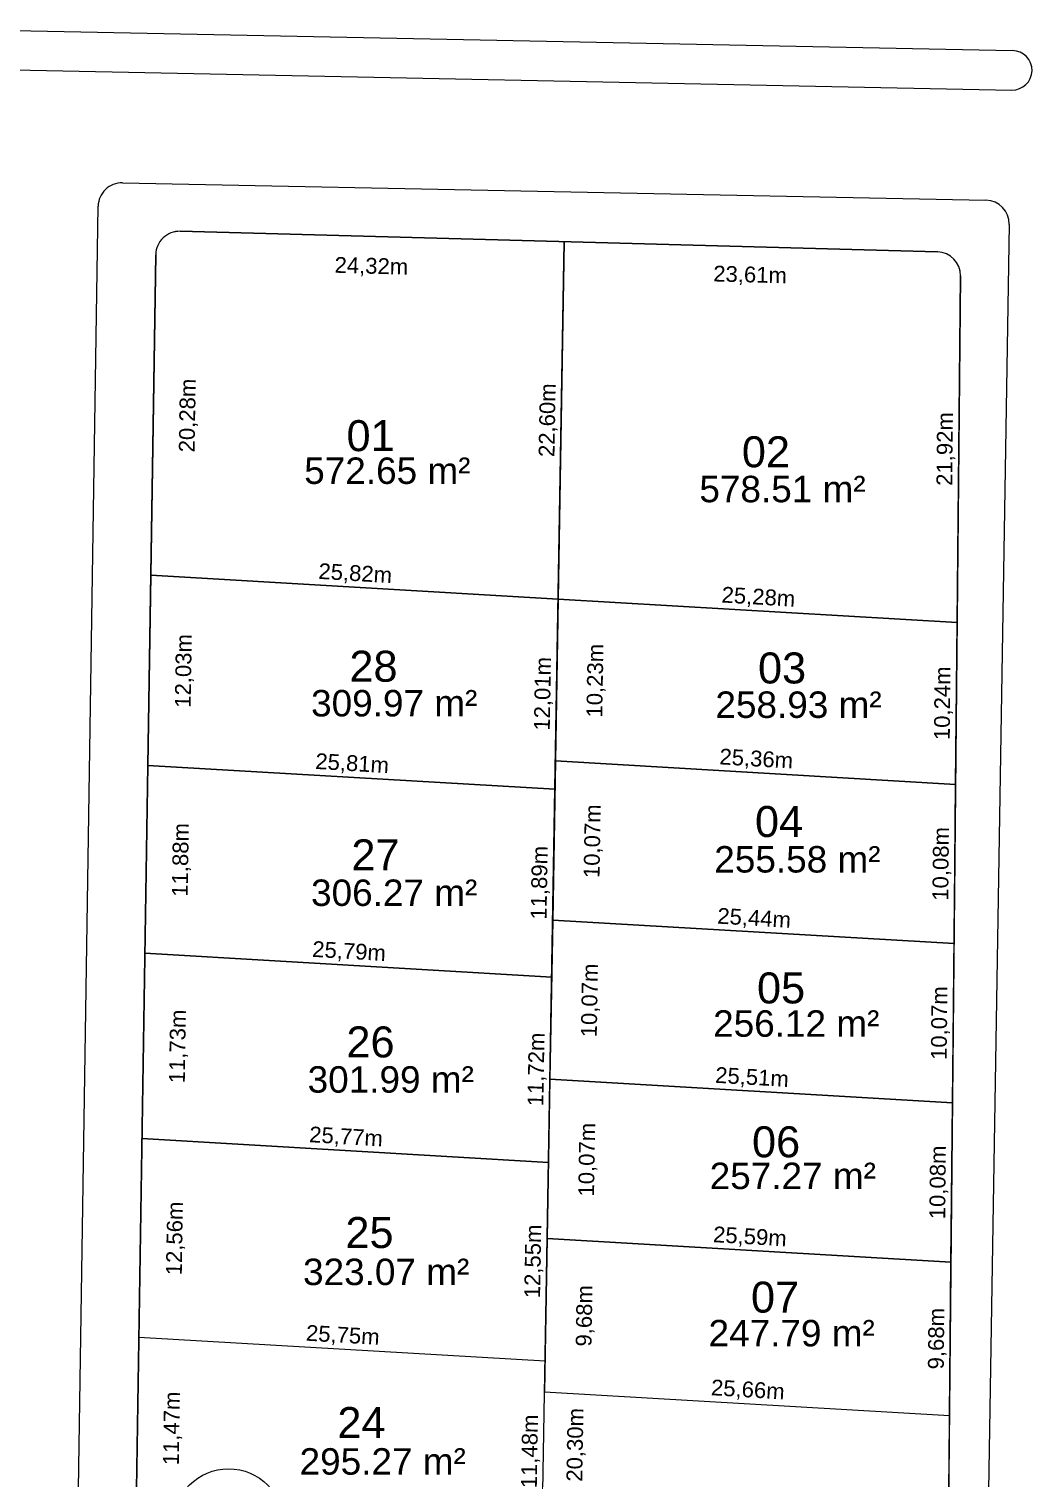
# Model space of a CAD drawing. Header units: metres. Extents: x 3808 to 8215, y 2374 to 6187.
# Drawn here: x 4952.2 to 5015.7, y 4889.3 to 4981 of the extents above; entities that cross this region are included whole.
import ezdxf
from ezdxf.enums import TextEntityAlignment as Align

# ---------------------------------------------------------------- set-up
doc = ezdxf.new("R2010")
doc.units = ezdxf.units.M
for name, color, linetype in [('Areas Lotes', 1, 'Continuous'), ('Calçada', 8, 'Continuous'), ('COTAS', 7, 'Continuous'), ('Lote', 7, 'Continuous'), ('Nº Lote', 7, 'Continuous'), ('Nº. quadra', 7, 'Continuous'), ('quadras', 7, 'Continuous')]:
    doc.layers.add(name, color=color, linetype=linetype)
doc.styles.add('Arial', font='arial.ttf')
doc.dimstyles.new('Copy(2) of ISO-25', dxfattribs={"dimtxt": 1, "dimasz": 2.5, "dimexe": 1.25, "dimexo": 0.625, "dimgap": 0.2, "dimtad": 1, "dimtoh": 1, "dimlfac": 1, "dimzin": 1, "dimtxsty": 'Arial', "dimblk": 'NONE', "dimcen": 0, "dimse1": 1, "dimse2": 1, "dimsd1": 1, "dimsd2": 1, "dimclrt": 256, "dimaunit": 1, "dimadec": 3, "dimazin": 0, "dimtfac": 1, "dimtmove": 0, "dimatfit": 3, "dimldrblk": 'NONE', "dimfxl": 1, "dimtolj": 1, "dimtzin": 0, "dimarcsym": 0})

# ---------------------------------------------------------------- blocks, each defined once
blk = doc.blocks.new('*D7081')
at = {"layer": 'Defpoints', "color": 0, "linetype": 'Continuous', "transparency": 16777216}
for p in [(4960.208, 4966.685), (4959.892, 4946.41), (4962.937, 4946.362)]:
    blk.add_point(p, dxfattribs=at)
at = {"layer": 'COTAS', "linetype": 'Continuous', "lineweight": 5, "transparency": 16777216, "insert": (4962.294, 4956.512), "char_height": 1, "attachment_point": 5, "rotation": 89.10693, "style": 'Arial'}
blk.add_mtext('\\A1;20,28m', dxfattribs=at)
blk = doc.blocks.new('_None')
blk = doc.blocks.new('*D7082')
at = {"layer": 'Defpoints', "color": 0, "linetype": 'Continuous', "transparency": 16777216}
for p in [(4959.892, 4946.41), (4959.892, 4934.381), (4962.75, 4934.337)]:
    blk.add_point(p, dxfattribs=at)
at = {"layer": 'COTAS', "linetype": 'Continuous', "lineweight": 5, "transparency": 16777216, "insert": (4962.043, 4940.362), "char_height": 1, "attachment_point": 5, "rotation": 89.10693, "style": 'Arial'}
blk.add_mtext('\\A1;12,03m', dxfattribs=at)
blk = doc.blocks.new('*D7083')
at = {"layer": 'Defpoints', "color": 0, "linetype": 'Continuous', "transparency": 16777216}
for p in [(4959.892, 4934.381), (4959.52, 4922.51), (4962.565, 4922.463)]:
    blk.add_point(p, dxfattribs=at)
at = {"layer": 'COTAS', "linetype": 'Continuous', "lineweight": 5, "transparency": 16777216, "insert": (4961.856, 4928.412), "char_height": 1, "attachment_point": 5, "rotation": 89.10693, "style": 'Arial'}
blk.add_mtext('\\A1;11,88m', dxfattribs=at)
blk = doc.blocks.new('*D7084')
at = {"layer": 'Defpoints', "color": 0, "linetype": 'Continuous', "transparency": 16777216}
for p in [(4959.52, 4922.51), (4959.337, 4910.786), (4962.382, 4910.739)]:
    blk.add_point(p, dxfattribs=at)
at = {"layer": 'COTAS', "linetype": 'Continuous', "lineweight": 5, "transparency": 16777216, "insert": (4961.673, 4916.613), "char_height": 1, "attachment_point": 5, "rotation": 89.10693, "style": 'Arial'}
blk.add_mtext('\\A1;11,73m', dxfattribs=at)
blk = doc.blocks.new('*D7085')
at = {"layer": 'Defpoints', "color": 0, "linetype": 'Continuous', "transparency": 16777216}
for p in [(4959.337, 4910.786), (4959.337, 4898.223), (4962.186, 4898.179)]:
    blk.add_point(p, dxfattribs=at)
at = {"layer": 'COTAS', "linetype": 'Continuous', "lineweight": 5, "transparency": 16777216, "insert": (4961.483, 4904.471), "char_height": 1, "attachment_point": 5, "rotation": 89.10693, "style": 'Arial'}
blk.add_mtext('\\A1;12,56m', dxfattribs=at)
blk = doc.blocks.new('*D7086')
at = {"layer": 'Defpoints', "color": 0, "linetype": 'Continuous', "transparency": 16777216}
for p in [(4959.337, 4898.223), (4958.962, 4886.755), (4962.007, 4886.708)]:
    blk.add_point(p, dxfattribs=at)
at = {"layer": 'COTAS', "linetype": 'Continuous', "lineweight": 5, "transparency": 16777216, "insert": (4961.296, 4892.456), "char_height": 1, "attachment_point": 5, "rotation": 89.10693, "style": 'Arial'}
blk.add_mtext('\\A1;11,47m', dxfattribs=at)
blk = doc.blocks.new('*D7104')
at = {"layer": 'Defpoints', "color": 0, "linetype": 'Continuous', "transparency": 16777216}
for p in [(5010.43, 4893.286), (5010.43, 4893.286), (5010.235, 4872.979)]:
    blk.add_point(p, dxfattribs=at)
at = {"layer": 'COTAS', "linetype": 'Continuous', "lineweight": 5, "transparency": 16777216, "insert": (5009.531, 4883.14), "char_height": 1, "attachment_point": 5, "rotation": 89.4482, "style": 'Arial'}
blk.add_mtext('\\A1;20,31m', dxfattribs=at)
blk = doc.blocks.new('*D7105')
at = {"layer": 'Defpoints', "color": 0, "linetype": 'Continuous', "transparency": 16777216}
for p in [(5010.523, 4902.968), (5010.523, 4902.968), (5010.43, 4893.286)]:
    blk.add_point(p, dxfattribs=at)
at = {"layer": 'COTAS', "linetype": 'Continuous', "lineweight": 5, "transparency": 16777216, "insert": (5009.676, 4898.135), "char_height": 1, "attachment_point": 5, "rotation": 89.4482, "style": 'Arial'}
blk.add_mtext('\\A1;9,68m', dxfattribs=at)
blk = doc.blocks.new('*D7106')
at = {"layer": 'Defpoints', "color": 0, "linetype": 'Continuous', "transparency": 16777216}
for p in [(5010.62, 4913.049), (5010.62, 4913.049), (5010.523, 4902.968)]:
    blk.add_point(p, dxfattribs=at)
at = {"layer": 'COTAS', "linetype": 'Continuous', "lineweight": 5, "transparency": 16777216, "insert": (5009.771, 4908.016), "char_height": 1, "attachment_point": 5, "rotation": 89.4482, "style": 'Arial'}
blk.add_mtext('\\A1;10,08m', dxfattribs=at)
blk = doc.blocks.new('*D7107')
at = {"layer": 'Defpoints', "color": 0, "linetype": 'Continuous', "transparency": 16777216}
for p in [(5010.717, 4923.115), (5010.717, 4923.115), (5010.62, 4913.049)]:
    blk.add_point(p, dxfattribs=at)
at = {"layer": 'COTAS', "linetype": 'Continuous', "lineweight": 5, "transparency": 16777216, "insert": (5009.868, 4918.089), "char_height": 1, "attachment_point": 5, "rotation": 89.4482, "style": 'Arial'}
blk.add_mtext('\\A1;10,07m', dxfattribs=at)
blk = doc.blocks.new('*D7108')
at = {"layer": 'Defpoints', "color": 0, "linetype": 'Continuous', "transparency": 16777216}
for p in [(5010.814, 4933.189), (5010.814, 4933.189), (5010.717, 4923.115)]:
    blk.add_point(p, dxfattribs=at)
at = {"layer": 'COTAS', "linetype": 'Continuous', "lineweight": 5, "transparency": 16777216, "insert": (5009.965, 4928.16), "char_height": 1, "attachment_point": 5, "rotation": 89.4482, "style": 'Arial'}
blk.add_mtext('\\A1;10,08m', dxfattribs=at)
blk = doc.blocks.new('*D7109')
at = {"layer": 'Defpoints', "color": 0, "linetype": 'Continuous', "transparency": 16777216}
for p in [(5010.913, 4943.427), (5010.913, 4943.427), (5010.814, 4933.189)]:
    blk.add_point(p, dxfattribs=at)
at = {"layer": 'COTAS', "linetype": 'Continuous', "lineweight": 5, "transparency": 16777216, "insert": (5010.063, 4938.316), "char_height": 1, "attachment_point": 5, "rotation": 89.4482, "style": 'Arial'}
blk.add_mtext('\\A1;10,24m', dxfattribs=at)
blk = doc.blocks.new('*D7110')
at = {"layer": 'Defpoints', "color": 0, "linetype": 'Continuous', "transparency": 16777216}
for p in [(5011.124, 4965.349), (5011.124, 4965.349), (5010.913, 4943.427)]:
    blk.add_point(p, dxfattribs=at)
at = {"layer": 'COTAS', "linetype": 'Continuous', "lineweight": 5, "transparency": 16777216, "insert": (5010.218, 4954.395), "char_height": 1, "attachment_point": 5, "rotation": 89.4482, "style": 'Arial'}
blk.add_mtext('\\A1;21,92m', dxfattribs=at)
blk = doc.blocks.new('*D7111')
at = {"layer": 'Defpoints', "color": 0, "linetype": 'Continuous', "transparency": 16777216}
for p in [(4961.749, 4968.161), (4986.059, 4967.503), (4961.675, 4965.417)]:
    blk.add_point(p, dxfattribs=at)
at = {"layer": 'COTAS', "linetype": 'Continuous', "lineweight": 5, "transparency": 16777216, "insert": (4973.851, 4965.888), "char_height": 1, "attachment_point": 5, "rotation": 358.44777, "style": 'Arial'}
blk.add_mtext('\\A1;24,32m', dxfattribs=at)
blk = doc.blocks.new('*D7112')
at = {"layer": 'Defpoints', "color": 0, "linetype": 'Continuous', "transparency": 16777216}
for p in [(4986.059, 4967.503), (5009.665, 4966.863), (5009.593, 4964.219)]:
    blk.add_point(p, dxfattribs=at)
at = {"layer": 'COTAS', "linetype": 'Continuous', "lineweight": 5, "transparency": 16777216, "insert": (4997.812, 4965.339), "char_height": 1, "attachment_point": 5, "rotation": 358.44777, "style": 'Arial'}
blk.add_mtext('\\A1;23,61m', dxfattribs=at)
blk = doc.blocks.new('*D7113')
at = {"layer": 'Defpoints', "color": 0, "linetype": 'Continuous', "transparency": 16777216}
for p in [(4985.672, 4944.902), (5010.913, 4943.427), (5010.913, 4943.427)]:
    blk.add_point(p, dxfattribs=at)
at = {"layer": 'COTAS', "linetype": 'Continuous', "lineweight": 5, "transparency": 16777216, "insert": (4998.339, 4944.964), "char_height": 1, "attachment_point": 5, "rotation": 356.65389, "style": 'Arial'}
blk.add_mtext('\\A1;25,28m', dxfattribs=at)
blk = doc.blocks.new('*D7114')
at = {"layer": 'Defpoints', "color": 0, "linetype": 'Continuous', "transparency": 16777216}
for p in [(4959.892, 4946.41), (4959.892, 4946.41), (4985.672, 4944.902)]:
    blk.add_point(p, dxfattribs=at)
at = {"layer": 'COTAS', "linetype": 'Continuous', "lineweight": 5, "transparency": 16777216, "insert": (4972.829, 4946.456), "char_height": 1, "attachment_point": 5, "rotation": 356.65389, "style": 'Arial'}
blk.add_mtext('\\A1;25,82m', dxfattribs=at)
blk = doc.blocks.new('*D7115')
at = {"layer": 'Defpoints', "color": 0, "linetype": 'Continuous', "transparency": 16777216}
for p in [(4959.705, 4934.392), (4959.705, 4934.392), (4985.467, 4932.886)]:
    blk.add_point(p, dxfattribs=at)
at = {"layer": 'COTAS', "linetype": 'Continuous', "lineweight": 5, "transparency": 16777216, "insert": (4972.633, 4934.439), "char_height": 1, "attachment_point": 5, "rotation": 356.65389, "style": 'Arial'}
blk.add_mtext('\\A1;25,81m', dxfattribs=at)
blk = doc.blocks.new('*D7116')
at = {"layer": 'Defpoints', "color": 0, "linetype": 'Continuous', "transparency": 16777216}
for p in [(4985.497, 4934.67), (5010.814, 4933.189), (5010.814, 4933.189)]:
    blk.add_point(p, dxfattribs=at)
at = {"layer": 'COTAS', "linetype": 'Continuous', "lineweight": 5, "transparency": 16777216, "insert": (4998.203, 4934.729), "char_height": 1, "attachment_point": 5, "rotation": 356.65389, "style": 'Arial'}
blk.add_mtext('\\A1;25,36m', dxfattribs=at)
blk = doc.blocks.new('*D7117')
at = {"layer": 'Defpoints', "color": 0, "linetype": 'Continuous', "transparency": 16777216}
for p in [(4985.325, 4924.599), (5010.717, 4923.115), (5010.717, 4923.115)]:
    blk.add_point(p, dxfattribs=at)
at = {"layer": 'COTAS', "linetype": 'Continuous', "lineweight": 5, "transparency": 16777216, "insert": (4998.068, 4924.657), "char_height": 1, "attachment_point": 5, "rotation": 356.65389, "style": 'Arial'}
blk.add_mtext('\\A1;25,44m', dxfattribs=at)
blk = doc.blocks.new('*D7118')
at = {"layer": 'Defpoints', "color": 0, "linetype": 'Continuous', "transparency": 16777216}
for p in [(4959.52, 4922.51), (4959.52, 4922.51), (4985.263, 4921.005)]:
    blk.add_point(p, dxfattribs=at)
at = {"layer": 'COTAS', "linetype": 'Continuous', "lineweight": 5, "transparency": 16777216, "insert": (4972.438, 4922.557), "char_height": 1, "attachment_point": 5, "rotation": 356.65389, "style": 'Arial'}
blk.add_mtext('\\A1;25,79m', dxfattribs=at)
blk = doc.blocks.new('*D7119')
at = {"layer": 'Defpoints', "color": 0, "linetype": 'Continuous', "transparency": 16777216}
for p in [(4959.337, 4910.786), (4959.337, 4910.786), (4985.063, 4909.282)]:
    blk.add_point(p, dxfattribs=at)
at = {"layer": 'COTAS', "linetype": 'Continuous', "lineweight": 5, "transparency": 16777216, "insert": (4972.247, 4910.834), "char_height": 1, "attachment_point": 5, "rotation": 356.65389, "style": 'Arial'}
blk.add_mtext('\\A1;25,77m', dxfattribs=at)
blk = doc.blocks.new('*D7120')
at = {"layer": 'Defpoints', "color": 0, "linetype": 'Continuous', "transparency": 16777216}
for p in [(4985.153, 4914.538), (5010.62, 4913.049), (5010.62, 4913.049)]:
    blk.add_point(p, dxfattribs=at)
at = {"layer": 'COTAS', "linetype": 'Continuous', "lineweight": 5, "transparency": 16777216, "insert": (4997.933, 4914.593), "char_height": 1, "attachment_point": 5, "rotation": 356.65389, "style": 'Arial'}
blk.add_mtext('\\A1;25,51m', dxfattribs=at)
blk = doc.blocks.new('*D7121')
at = {"layer": 'Defpoints', "color": 0, "linetype": 'Continuous', "transparency": 16777216}
for p in [(4984.981, 4904.461), (5010.523, 4902.968), (5010.523, 4902.968)]:
    blk.add_point(p, dxfattribs=at)
at = {"layer": 'COTAS', "linetype": 'Continuous', "lineweight": 5, "transparency": 16777216, "insert": (4997.799, 4904.514), "char_height": 1, "attachment_point": 5, "rotation": 356.65389, "style": 'Arial'}
blk.add_mtext('\\A1;25,59m', dxfattribs=at)
blk = doc.blocks.new('*D7122')
at = {"layer": 'Defpoints', "color": 0, "linetype": 'Continuous', "transparency": 16777216}
for p in [(4959.141, 4898.235), (4959.141, 4898.235), (4984.848, 4896.732)]:
    blk.add_point(p, dxfattribs=at)
at = {"layer": 'COTAS', "linetype": 'Continuous', "lineweight": 5, "transparency": 16777216, "insert": (4972.042, 4898.283), "char_height": 1, "attachment_point": 5, "rotation": 356.65389, "style": 'Arial'}
blk.add_mtext('\\A1;25,75m', dxfattribs=at)
blk = doc.blocks.new('*D7124')
at = {"layer": 'Defpoints', "color": 0, "linetype": 'Continuous', "transparency": 16777216}
for p in [(4984.815, 4894.784), (5010.43, 4893.286), (5010.43, 4893.286)]:
    blk.add_point(p, dxfattribs=at)
at = {"layer": 'COTAS', "linetype": 'Continuous', "lineweight": 5, "transparency": 16777216, "insert": (4997.669, 4894.834), "char_height": 1, "attachment_point": 5, "rotation": 356.65389, "style": 'Arial'}
blk.add_mtext('\\A1;25,66m', dxfattribs=at)
blk = doc.blocks.new('*D7146')
at = {"layer": 'Defpoints', "color": 0, "linetype": 'Continuous', "transparency": 16777216}
for p in [(4984.848, 4896.732), (4984.848, 4896.732), (4984.652, 4885.253)]:
    blk.add_point(p, dxfattribs=at)
at = {"layer": 'COTAS', "linetype": 'Continuous', "lineweight": 5, "transparency": 16777216, "insert": (4983.949, 4891.006), "char_height": 1, "attachment_point": 5, "rotation": 89.02031, "style": 'Arial'}
blk.add_mtext('\\A1;11,48m', dxfattribs=at)
blk = doc.blocks.new('*D7147')
at = {"layer": 'Defpoints', "color": 0, "linetype": 'Continuous', "transparency": 16777216}
for p in [(4985.063, 4909.282), (4985.063, 4909.282), (4984.848, 4896.732)]:
    blk.add_point(p, dxfattribs=at)
at = {"layer": 'COTAS', "linetype": 'Continuous', "lineweight": 5, "transparency": 16777216, "insert": (4984.155, 4903.021), "char_height": 1, "attachment_point": 5, "rotation": 89.02031, "style": 'Arial'}
blk.add_mtext('\\A1;12,55m', dxfattribs=at)
blk = doc.blocks.new('*D7148')
at = {"layer": 'Defpoints', "color": 0, "linetype": 'Continuous', "transparency": 16777216}
for p in [(4985.263, 4921.005), (4985.263, 4921.005), (4985.063, 4909.282)]:
    blk.add_point(p, dxfattribs=at)
at = {"layer": 'COTAS', "linetype": 'Continuous', "lineweight": 5, "transparency": 16777216, "insert": (4984.362, 4915.157), "char_height": 1, "attachment_point": 5, "rotation": 89.02031, "style": 'Arial'}
blk.add_mtext('\\A1;11,72m', dxfattribs=at)
blk = doc.blocks.new('*D7149')
at = {"layer": 'Defpoints', "color": 0, "linetype": 'Continuous', "transparency": 16777216}
for p in [(4985.263, 4932.898), (4985.467, 4932.895), (4985.263, 4921.005)]:
    blk.add_point(p, dxfattribs=at)
at = {"layer": 'COTAS', "linetype": 'Continuous', "lineweight": 5, "transparency": 16777216, "insert": (4984.564, 4926.964), "char_height": 1, "attachment_point": 5, "rotation": 89.02031, "style": 'Arial'}
blk.add_mtext('\\A1;11,89m', dxfattribs=at)
blk = doc.blocks.new('*D7150')
at = {"layer": 'Defpoints', "color": 0, "linetype": 'Continuous', "transparency": 16777216}
for p in [(4985.672, 4944.902), (4985.672, 4944.902), (4985.263, 4932.898)]:
    blk.add_point(p, dxfattribs=at)
at = {"layer": 'COTAS', "linetype": 'Continuous', "lineweight": 5, "transparency": 16777216, "insert": (4984.769, 4938.912), "char_height": 1, "attachment_point": 5, "rotation": 89.02031, "style": 'Arial'}
blk.add_mtext('\\A1;12,01m', dxfattribs=at)
blk = doc.blocks.new('*D7151')
at = {"layer": 'Defpoints', "color": 0, "linetype": 'Continuous', "transparency": 16777216}
for p in [(4986.059, 4967.503), (4986.059, 4967.503), (4985.672, 4944.902)]:
    blk.add_point(p, dxfattribs=at)
at = {"layer": 'COTAS', "linetype": 'Continuous', "lineweight": 5, "transparency": 16777216, "insert": (4985.065, 4956.216), "char_height": 1, "attachment_point": 5, "rotation": 89.02031, "style": 'Arial'}
blk.add_mtext('\\A1;22,60m', dxfattribs=at)
blk = doc.blocks.new('*D7152')
at = {"layer": 'Defpoints', "color": 0, "linetype": 'Continuous', "transparency": 16777216}
for p in [(4985.672, 4944.902), (4985.497, 4934.67), (4988.801, 4934.613)]:
    blk.add_point(p, dxfattribs=at)
at = {"layer": 'COTAS', "linetype": 'Continuous', "lineweight": 5, "transparency": 16777216, "insert": (4988.088, 4939.743), "char_height": 1, "attachment_point": 5, "rotation": 89.02031, "style": 'Arial'}
blk.add_mtext('\\A1;10,23m', dxfattribs=at)
blk = doc.blocks.new('*D7153')
at = {"layer": 'Defpoints', "color": 0, "linetype": 'Continuous', "transparency": 16777216}
for p in [(4985.497, 4934.67), (4985.325, 4924.599), (4988.629, 4924.543)]:
    blk.add_point(p, dxfattribs=at)
at = {"layer": 'COTAS', "linetype": 'Continuous', "lineweight": 5, "transparency": 16777216, "insert": (4987.914, 4929.592), "char_height": 1, "attachment_point": 5, "rotation": 89.02031, "style": 'Arial'}
blk.add_mtext('\\A1;10,07m', dxfattribs=at)
blk = doc.blocks.new('*D7154')
at = {"layer": 'Defpoints', "color": 0, "linetype": 'Continuous', "transparency": 16777216}
for p in [(4985.325, 4924.599), (4985.325, 4914.528), (4988.457, 4914.474)]:
    blk.add_point(p, dxfattribs=at)
at = {"layer": 'COTAS', "linetype": 'Continuous', "lineweight": 5, "transparency": 16777216, "insert": (4987.742, 4919.522), "char_height": 1, "attachment_point": 5, "rotation": 89.02031, "style": 'Arial'}
blk.add_mtext('\\A1;10,07m', dxfattribs=at)
blk = doc.blocks.new('*D7155')
at = {"layer": 'Defpoints', "color": 0, "linetype": 'Continuous', "transparency": 16777216}
for p in [(4985.325, 4914.528), (4984.981, 4904.461), (4988.284, 4904.405)]:
    blk.add_point(p, dxfattribs=at)
at = {"layer": 'COTAS', "linetype": 'Continuous', "lineweight": 5, "transparency": 16777216, "insert": (4987.57, 4909.453), "char_height": 1, "attachment_point": 5, "rotation": 89.02031, "style": 'Arial'}
blk.add_mtext('\\A1;10,07m', dxfattribs=at)
blk = doc.blocks.new('*D7156')
at = {"layer": 'Defpoints', "color": 0, "linetype": 'Continuous', "transparency": 16777216}
for p in [(4984.981, 4904.461), (4984.815, 4894.784), (4988.119, 4894.727)]:
    blk.add_point(p, dxfattribs=at)
at = {"layer": 'COTAS', "linetype": 'Continuous', "lineweight": 5, "transparency": 16777216, "insert": (4987.401, 4899.58), "char_height": 1, "attachment_point": 5, "rotation": 89.02031, "style": 'Arial'}
blk.add_mtext('\\A1;9,68m', dxfattribs=at)
blk = doc.blocks.new('*D7157')
at = {"layer": 'Defpoints', "color": 0, "linetype": 'Continuous', "transparency": 16777216}
for p in [(4984.815, 4894.784), (4984.468, 4874.485), (4987.772, 4874.429)]:
    blk.add_point(p, dxfattribs=at)
at = {"layer": 'COTAS', "linetype": 'Continuous', "lineweight": 5, "transparency": 16777216, "insert": (4986.823, 4891.42), "char_height": 1, "attachment_point": 5, "rotation": 89.02031, "style": 'Arial'}
blk.add_mtext('\\A1;20,30m', dxfattribs=at)

msp = doc.modelspace()

# ---------------------------------------------------------------- linework, layer by layer
at = {"layer": 'Calçada', "linetype": 'Continuous', "lineweight": 5}
for p, q in [((4830.324, 4983.298), (5014.427, 4979.594)), ((4830.273, 4980.798), (5014.377, 4977.095)), ((4958.096, 4971.225), (5012.736, 4970.126)), ((4953.962, 4801.268), (4956.566, 4969.749)), ((5014.206, 4968.602), (5011.436, 4799.991))]:
    msp.add_line(p, q, dxfattribs=at)
for centre, radius, start, end in [((5014.402, 4978.345), 1.25, 268.84767, 88.84767), ((4958.065, 4969.726), 1.5, 88.84767, 179.11463), ((5012.706, 4968.627), 1.5, 359.05876, 88.84767)]:
    msp.add_arc(centre, radius, start, end, dxfattribs=at)
at = {"layer": 'Lote', "lineweight": 5}
for p, q in [((4983.238, 4802.533), (4986.059, 4967.503)), ((4959.892, 4946.41), (5010.913, 4943.427)), ((4959.705, 4934.392), (4985.467, 4932.886)), ((4985.497, 4934.67), (5010.814, 4933.189)), ((4985.325, 4924.599), (5010.717, 4923.115)), ((4959.52, 4922.51), (4985.263, 4921.005)), ((4985.153, 4914.538), (5010.62, 4913.049)), ((4959.337, 4910.786), (4985.063, 4909.282)), ((4984.981, 4904.461), (5010.523, 4902.968)), ((4959.141, 4898.235), (4984.848, 4896.732)), ((4984.815, 4894.784), (5010.43, 4893.286))]:
    msp.add_line(p, q, dxfattribs=at)
at = {"layer": 'Lote', "linetype": 'Continuous', "lineweight": 5, "flags": 128}
for points in [[(4986.059, 4967.503), (4961.749, 4968.161, 0.417587), (4960.208, 4966.685), (4959.892, 4946.41), (4985.672, 4944.902)], [(5010.913, 4943.427), (5011.124, 4965.349, 0.409109), (5009.665, 4966.863), (4986.059, 4967.503), (4985.672, 4944.902)]]:
    msp.add_lwpolyline(points, format="xyb", close=True, dxfattribs=at)
for points in [[(4985.467, 4932.886), (4985.672, 4944.902), (4959.892, 4946.41), (4959.705, 4934.392)], [(5010.814, 4933.189), (5010.913, 4943.427), (4985.672, 4944.902), (4985.497, 4934.67)], [(4985.263, 4921.005), (4985.467, 4932.886), (4959.705, 4934.392), (4959.52, 4922.51)], [(5010.717, 4923.115), (5010.814, 4933.189), (4985.497, 4934.67), (4985.325, 4924.599)], [(4985.325, 4924.599), (4985.153, 4914.538), (5010.62, 4913.049), (5010.717, 4923.115)], [(4959.52, 4922.51), (4959.337, 4910.786), (4985.063, 4909.282), (4985.263, 4921.005)], [(4985.153, 4914.538), (4984.981, 4904.461), (5010.523, 4902.968), (5010.62, 4913.049)], [(4959.337, 4910.786), (4959.141, 4898.235), (4984.848, 4896.732), (4985.063, 4909.282)], [(5010.43, 4893.286), (5010.523, 4902.968), (4984.981, 4904.461), (4984.815, 4894.784)]]:
    msp.add_lwpolyline(points, close=True, dxfattribs=at)
at = {"layer": 'Nº. quadra', "lineweight": 5}
msp.add_circle((4964.816, 4886.413), 3.496, dxfattribs=at)
at = {"layer": 'quadras', "lineweight": 5}
for p, q in [((4961.749, 4968.161), (5009.665, 4966.863)), ((4957.691, 4805.209), (4960.208, 4966.685)), ((5011.124, 4965.349), (5009.559, 4802.833))]:
    msp.add_line(p, q, dxfattribs=at)
at = {"layer": 'quadras', "linetype": 'Continuous', "lineweight": 5, "flags": 128}
msp.add_lwpolyline([(4957.691, 4805.209, 0.404805), (4959.119, 4803.687), (5007.987, 4801.349, 0.425443), (5009.559, 4802.833), (5011.124, 4965.349, 0.409109), (5009.665, 4966.863), (4961.749, 4968.161, 0.417587), (4960.208, 4966.685)], format="xyb", close=True, dxfattribs=at)
at = {"layer": 'quadras', "lineweight": 5}
for centre, start, end in [((4961.708, 4966.662), 88.44777, 179.10693), ((5009.624, 4965.363), 359.4482, 88.44777)]:
    msp.add_arc(centre, 1.5, start, end, dxfattribs=at)

# ---------------------------------------------------------------- texts
at = {"layer": 'Areas Lotes', "linetype": 'Continuous', "lineweight": 5, "style": 'Arial'}
for s, p in [('572.65 m²', (4969.602, 4952.188)), ('578.51 m²', (4994.604, 4951.029)), ('309.97 m²', (4970.037, 4937.484)), ('258.93 m²', (4995.619, 4937.391)), ('255.58 m²', (4995.547, 4927.613)), ('306.27 m²', (4970.035, 4925.499)), ('256.12 m²', (4995.475, 4917.229)), ('301.99 m²', (4969.818, 4913.692)), ('257.27 m²', (4995.257, 4907.595)), ('323.07 m²', (4969.528, 4901.524)), ('247.79 m²', (4995.185, 4897.649)), ('295.27 m²', (4969.308, 4889.537))]:
    msp.add_text(s, height=1.6726, dxfattribs=at).set_placement(p)
at = {"layer": 'Nº Lote', "linetype": 'Continuous', "lineweight": 5, "style": 'Arial'}
for s, p in [('01', (4973.802, 4954.26)), ('02', (4998.817, 4953.239)), ('28', (4973.985, 4939.68)), ('03', (4999.837, 4939.57)), ('04', (4999.646, 4929.86)), ('27', (4974.112, 4927.753)), ('05', (4999.774, 4919.336)), ('26', (4973.795, 4915.922)), ('06', (4999.458, 4909.605)), ('25', (4973.732, 4903.868)), ('07', (4999.394, 4899.783)), ('24', (4973.223, 4891.85))]:
    msp.add_text(s, height=1.96, dxfattribs=at).set_placement(p, align=Align.CENTER)

# ---------------------------------------------------------------- dimensions: what is measured, and where the dimension line sits
at = {"layer": 'COTAS', "linetype": 'Continuous', "lineweight": 5}
for p1, p2, distance, picture, middle in [((4986.059, 4967.503), (4961.749, 4968.161), 2.745, '*D7111', (4973.851, 4965.888)), ((4986.059, 4967.503), (5009.665, 4966.863), -2.645, '*D7112', (4997.812, 4965.339)), ((4960.208, 4966.685), (4959.892, 4946.41), 3.045, '*D7081', (4962.294, 4956.512)), ((4985.672, 4944.902), (4959.892, 4946.41), 0, '*D7114', (4972.829, 4946.456)), ((4985.672, 4944.902), (5010.913, 4943.427), 0, '*D7113', (4998.339, 4944.964)), ((4985.672, 4944.902), (4985.497, 4934.67), 3.304, '*D7152', (4988.088, 4939.743)), ((4985.467, 4932.886), (4959.705, 4934.392), 0, '*D7115', (4972.633, 4934.439)), ((4985.497, 4934.67), (5010.814, 4933.189), 0, '*D7116', (4998.203, 4934.729)), ((4985.325, 4924.599), (5010.717, 4923.115), 0, '*D7117', (4998.068, 4924.657)), ((4985.263, 4921.005), (4959.52, 4922.51), 0, '*D7118', (4972.438, 4922.557)), ((4985.153, 4914.538), (5010.62, 4913.049), 0, '*D7120', (4997.933, 4914.593)), ((4985.063, 4909.282), (4959.337, 4910.786), 0, '*D7119', (4972.247, 4910.834)), ((4984.981, 4904.461), (5010.523, 4902.968), 0, '*D7121', (4997.799, 4904.514)), ((4984.848, 4896.732), (4959.141, 4898.235), 0, '*D7122', (4972.042, 4898.283)), ((4984.815, 4894.784), (5010.43, 4893.286), 0, '*D7124', (4997.669, 4894.834))]:
    dim = msp.add_aligned_dim(p1=p1, p2=p2, distance=distance, dimstyle='Copy(2) of ISO-25', override={"dimpost": 'm'}, dxfattribs=at)
    dim.commit()
    dim.dimension.update_dxf_attribs({"geometry": picture, "text_midpoint": middle})
for base, p1, p2, angle, picture, middle in [((4986.059, 4967.503), (4985.672, 4944.902), (4986.059, 4967.503), 269.02031, '*D7151', (4985.065, 4956.216)), ((5011.124, 4965.349), (5010.913, 4943.427), (5011.124, 4965.349), 269.4482, '*D7110', (5010.218, 4954.395)), ((4962.75, 4934.337), (4959.892, 4946.41), (4959.892, 4934.381), 89.10693, '*D7082', (4962.043, 4940.362)), ((4985.672, 4944.902), (4985.263, 4932.898), (4985.672, 4944.902), 269.02031, '*D7150', (4984.769, 4938.912)), ((5010.913, 4943.427), (5010.814, 4933.189), (5010.913, 4943.427), 269.4482, '*D7109', (5010.063, 4938.316)), ((4962.565, 4922.463), (4959.892, 4934.381), (4959.52, 4922.51), 89.10693, '*D7083', (4961.856, 4928.412)), ((4988.629, 4924.543), (4985.497, 4934.67), (4985.325, 4924.599), 89.02031, '*D7153', (4987.914, 4929.592)), ((5010.8144, 4933.1893), (5010.7174, 4923.1147), (5010.8144, 4933.1893), 269.4482, '*D7108', (5009.965, 4928.1597)), ((4985.467, 4932.895), (4985.263, 4921.005), (4985.263, 4932.898), 269.02031, '*D7149', (4984.564, 4926.964)), ((4988.457, 4914.474), (4985.325, 4924.599), (4985.325, 4914.528), 89.02031, '*D7154', (4987.742, 4919.522)), ((5010.717, 4923.115), (5010.62, 4913.049), (5010.717, 4923.115), 269.4482, '*D7107', (5009.868, 4918.089)), ((4962.382, 4910.739), (4959.52, 4922.51), (4959.337, 4910.786), 89.10693, '*D7084', (4961.673, 4916.613)), ((4985.263, 4921.005), (4985.063, 4909.282), (4985.263, 4921.005), 269.02031, '*D7148', (4984.362, 4915.157)), ((4988.284, 4904.405), (4985.325, 4914.528), (4984.981, 4904.461), 89.02031, '*D7155', (4987.57, 4909.453)), ((5010.62, 4913.049), (5010.523, 4902.968), (5010.62, 4913.049), 269.4482, '*D7106', (5009.771, 4908.016)), ((4962.186, 4898.179), (4959.337, 4910.786), (4959.337, 4898.223), 89.10693, '*D7085', (4961.483, 4904.471)), ((4985.063, 4909.282), (4984.848, 4896.732), (4985.063, 4909.282), 269.02031, '*D7147', (4984.155, 4903.021)), ((4988.119, 4894.727), (4984.981, 4904.461), (4984.815, 4894.784), 89.02031, '*D7156', (4987.401, 4899.58)), ((5010.523, 4902.968), (5010.43, 4893.286), (5010.523, 4902.968), 269.4482, '*D7105', (5009.676, 4898.135)), ((4962.007, 4886.708), (4959.337, 4898.223), (4958.962, 4886.755), 89.10693, '*D7086', (4961.296, 4892.456)), ((4984.848, 4896.732), (4984.652, 4885.253), (4984.848, 4896.732), 269.02031, '*D7146', (4983.949, 4891.006)), ((5010.43, 4893.286), (5010.235, 4872.979), (5010.43, 4893.286), 269.4482, '*D7104', (5009.531, 4883.14))]:
    dim = msp.add_linear_dim(base=base, p1=p1, p2=p2, angle=angle, dimstyle='Copy(2) of ISO-25', override={"dimpost": 'm', "dimtmove": 1}, dxfattribs=at)
    dim.commit()
    dim.dimension.update_dxf_attribs({"geometry": picture, "text_midpoint": middle})
dim = msp.add_linear_dim(base=(4987.772, 4874.429), p1=(4984.815, 4894.784), p2=(4984.468, 4874.485), angle=89.02031, dimstyle='Copy(2) of ISO-25', override={"dimpost": 'm', "dimtmove": 1}, dxfattribs=at)
dim.commit()
dim.dimension.update_dxf_attribs({"geometry": '*D7157', "text_midpoint": (4987.624, 4891.407), "dimtype": 160})

doc.saveas('drawing.dxf')
